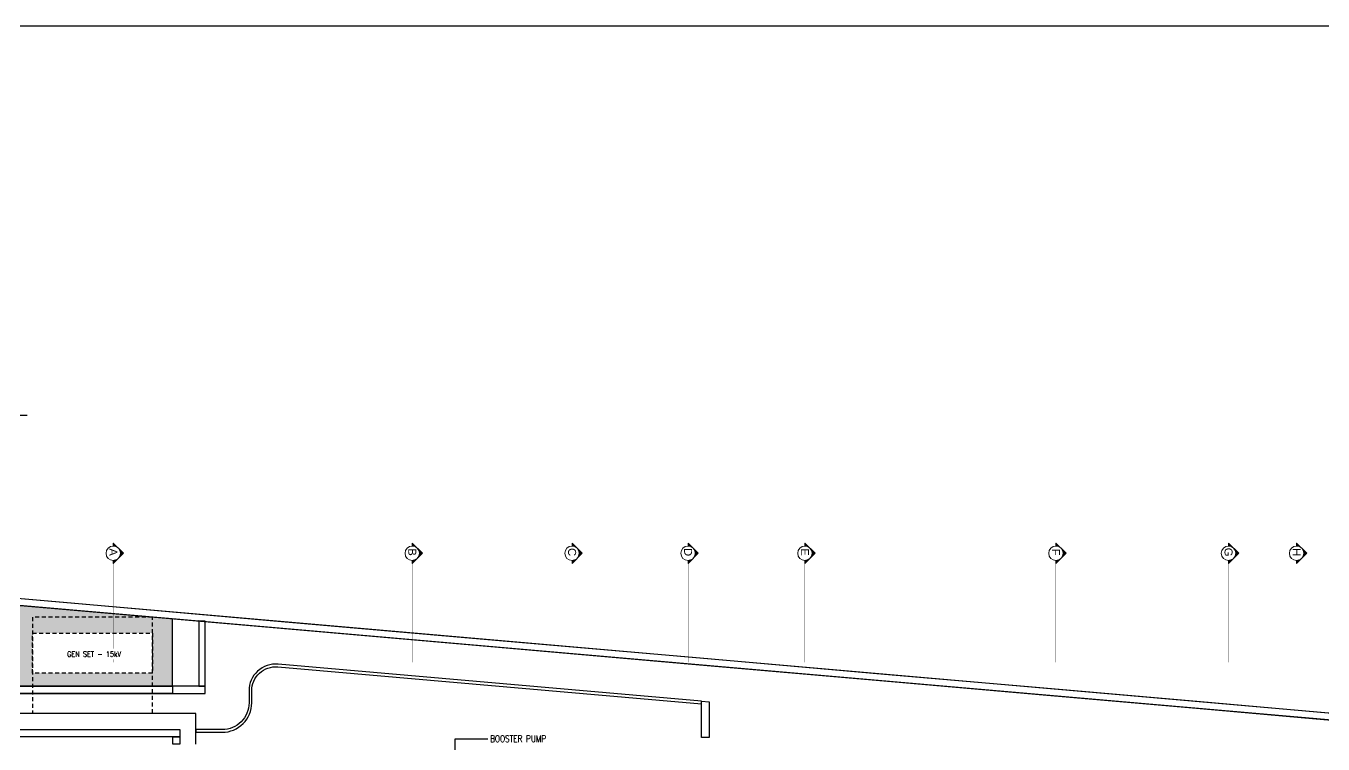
# Model space of a CAD drawing. Header units: metres. Extents: x 42 to 199, y -121 to 268.
# Drawn here: x 81.21 to 129.83, y 147 to 173.9 of the extents above; entities that cross this region are included whole.
import ezdxf
from ezdxf import colors
from ezdxf.entities.mleader import LeaderData, LeaderLine
from ezdxf.enums import TextEntityAlignment as Align
from ezdxf.math import Vec2, Vec3

# ---------------------------------------------------------------- set-up
doc = ezdxf.new("R2010")
doc.units = ezdxf.units.M
doc.header["$LTSCALE"] = 0.3
for name, pattern in [('CONTINOUS', [0]), ('DASHDOT2', [0.5, 0.25, -0.125, 0, -0.125]), ('HIDDEN', [0.375, 0.25, -0.125])]:
    doc.linetypes.add(name, pattern=pattern)
doc.layers.get('0').update_dxf_attribs({"color": 8})
for name, color, linetype, lineweight in [('A-AnnO-section lines', 8, 'Continuous', 18), ('AURA_BEAM', 4, 'Continuous', 25), ('DA HOUSE ARCH LAYOUT', 8, 'Continuous', 9)]:
    doc.layers.add(name, color=color, linetype=linetype, lineweight=lineweight)
for name, color, linetype in [('A-Cols', 8, 'Continuous'), ('A-ELEVATION 3', 8, 'Continuous'), ('A-ELEVATION 5', 8, 'Continuous'), ('A-Hidden-Above', 8, 'HIDDEN'), ('A-Site Boundary', 8, 'Continuous'), ('A-TEXT ARCHITECURAL', 8, 'Continuous'), ('A-Wall-Plst', 8, 'Continuous')]:
    doc.layers.add(name, color=color, linetype=linetype)
doc.styles.add('ROMANS', font='romans.shx', dxfattribs={"width": 0.8, "height": 0.5})
doc.styles.get("Standard").update_dxf_attribs({"font": 'arial.ttf'})

# ---------------------------------------------------------------- blocks, each defined once
blk = doc.blocks.new('zw$195B-flat-1-flat-1-flat-1-flat-1-flat-1-flat-1')
at = {"layer": 'A-Site Boundary', "color": 8, "ltscale": 0.6}
for points in [[(-7.002, -34.772), (-6.626, -30.464), (-5.95, -22.712), (-5.301, -15.269), (-4.581, -7.024), (-3.978, -0.109), (-3.482, 5.576), (-2.944, 11.742), (-2.563, 16.101), (-2.201, 20.252)], [(-6.722, -34.548), (-6.367, -30.486), (-5.691, -22.735), (-5.041, -15.292), (-4.322, -7.046), (-3.719, -0.131), (-3.223, 5.554), (-2.685, 11.719), (-2.304, 16.078), (-1.966, 19.958)]]:
    blk.add_lwpolyline(points, dxfattribs=at)
at = {"layer": 'A-Site Boundary', "color": 8}
blk.add_lwpolyline([(-13.673, -43.924), (-13.673, -38.551), (-13.927, -38.471), (-13.388, -38.36), (-13.673, -38.248), (-13.673, -32.247)], dxfattribs=at)
blk = doc.blocks.new('zw$CD40')
h = blk.add_hatch()
h.set_pattern_fill('ANSI31', color=8, scale=0.00077108, style=0)
h.set_pattern_definition([(45, (2.80108964, 1.68303136), (-6.81544715e-05, 6.81544715e-05), [])])
h.paths.add_polyline_path([(0.04394, 0.00652), (0.04204, 0.00461, -0.414214), (0.04585, 0.00461)])
h.paths.add_polyline_path([(0.04204, 0.00461), (0.04013, 0.0027), (0.04125, 0.0027, -0.198912)])
h.paths.add_polyline_path([(0.04585, 0.00461, -0.198912), (0.04664, 0.0027), (0.04776, 0.0027)])
at = {"color": 8}
for p, q in [((0.04013, 0.0027), (0.04394, 0.00652)), ((0.04776, 0.0027), (0.04394, 0.00652)), ((0.04013, 0.0027), (0.04125, 0.0027)), ((0.04664, 0.0027), (0.04776, 0.0027))]:
    blk.add_line(p, q, dxfattribs=at)
at = {"color": 8, "linetype": 'DASHDOT2', "ltscale": 0.3, "const_width": 0.0000907}
blk.add_lwpolyline([(0.04013, 0.0027), (0.00307, 0.0027)], dxfattribs=at)
at = {"color": 8}
blk.add_circle((0.04394, 0.0027), 0.0027, dxfattribs=at)
blk.add_attdef("A'", text='', height=0.003, dxfattribs=at).set_placement((0.04437, 0.00272), align=Align.MIDDLE)
blk = doc.blocks.new('SECTION LINES')
at = {"layer": 'A-AnnO-section lines', "color": 8}
ref = blk.add_blockref('zw$CD40', (84.21, -50.245), dxfattribs=dict(at, xscale=-100, yscale=100, zscale=100, rotation=269.9999999999999))
ref.add_attrib("A'", 'A', dxfattribs={"layer": '0', "height": 0.3, "rotation": 270}).set_placement((84.482, -45.808), align=Align.MIDDLE)
ref = blk.add_blockref('zw$CD40', (95.416, -50.245), dxfattribs=dict(at, xscale=-100, yscale=100, zscale=100, rotation=269.9999999999999))
ref.add_attrib("A'", 'B', dxfattribs={"layer": '0', "height": 0.3, "rotation": 270}).set_placement((95.689, -45.808), align=Align.MIDDLE)
ref = blk.add_blockref('zw$CD40', (101.407, -50.245, 0.05), dxfattribs=dict(at, xscale=-100, yscale=100, zscale=100, rotation=269.9999999999999))
ref.add_attrib("A'", 'C', dxfattribs={"layer": '0', "height": 0.3, "rotation": 270}).set_placement((101.679, -45.808, 0.05), align=Align.MIDDLE)
ref = blk.add_blockref('zw$CD40', (105.756, -50.245), dxfattribs=dict(at, xscale=-100, yscale=100, zscale=100, rotation=269.9999999999999))
ref.add_attrib("A'", 'D', dxfattribs={"layer": '0', "height": 0.3, "rotation": 270}).set_placement((106.028, -45.808), align=Align.MIDDLE)
ref = blk.add_blockref('zw$CD40', (110.136, -50.245), dxfattribs=dict(at, xscale=-100, yscale=100, zscale=100, rotation=269.9999999999999))
ref.add_attrib("A'", 'E', dxfattribs={"layer": '0', "height": 0.3, "rotation": 270}).set_placement((110.408, -45.808), align=Align.MIDDLE)
ref = blk.add_blockref('zw$CD40', (119.546, -50.245), dxfattribs=dict(at, xscale=-100, yscale=100, zscale=100, rotation=269.9999999999999))
ref.add_attrib("A'", 'F', dxfattribs={"layer": '0', "height": 0.3, "rotation": 270}).set_placement((119.818, -45.808), align=Align.MIDDLE)
ref = blk.add_blockref('zw$CD40', (126.015, -50.245), dxfattribs=dict(at, xscale=-100, yscale=100, zscale=100, rotation=269.9999999999999))
ref.add_attrib("A'", 'G', dxfattribs={"layer": '0', "height": 0.3, "rotation": 270}).set_placement((126.287, -45.808), align=Align.MIDDLE)
ref = blk.add_blockref('zw$CD40', (128.569, -50.245, 0.05), dxfattribs=dict(at, xscale=-100, yscale=100, zscale=100, rotation=269.9999999999999))
ref.add_attrib("A'", 'H', dxfattribs={"layer": '0', "height": 0.3, "rotation": 270}).set_placement((128.841, -45.808, 0.05), align=Align.MIDDLE)
blk = doc.blocks.new('GEN SET')
at = {"layer": 'A-Hidden-Above', "ltscale": 2}
blk.add_lwpolyline([(87.238, -50.821), (91.738, -50.821), (91.738, -52.321), (87.238, -52.321)], close=True, dxfattribs=at)
at = {"layer": 'A-TEXT ARCHITECURAL', "insert": (90.561, -51.507), "char_height": 0.2, "width": 2.3509, "attachment_point": 3, "style": 'ROMANS', "bg_fill": 2}
blk.add_mtext('GEN SET - 15kV', dxfattribs=at)
at = {"layer": 'A-Hidden-Above', "ltscale": 2}
blk.add_lwpolyline([(87.238, -53.821), (91.738, -53.821), (91.738, -50.221), (87.238, -50.221)], close=True, dxfattribs=at)
blk = doc.blocks.new('DA HOUSE ARCH LAYOUT')
at = {"layer": 'A-ELEVATION 3', "transparency": 33554470}
h = blk.add_hatch(dxfattribs=at)
h.set_pattern_fill('GRAVL1', color=8, scale=0.01, angle=315)
h.set_pattern_definition([(183.0128, (-296.837256, 265.907856), (-3.0532870046, -0.1796056809), [0.03417214, -3.38304835]), (139.9697, (-296.871381, 265.90606), (2.33486521903, -1.9756580968), [0.05864047, -5.80540495]), (87.5104, (-296.916282, 265.943777), (-0.1796083473, -3.7717074617), [0.04134815, -4.09347213]), (222.2737, (-297.03123, 265.968922), (3.7717069086, 3.4124980942), [0.05340045, -5.28664373]), (247.8337, (-297.070743, 265.933001), (1.2572334334, 3.05328821577), [0.05236337, -5.18398074]), (312.2737, (-297.090499, 265.884507), (-3.4124980942, 3.7717069086), [0.05340045, -5.28664373]), (352.6942, (-297.054578, 265.844994), (-4.13091741172, 0.53881840986), [0.07061937, -6.99131165]), (27.2553, (-296.984532, 265.836014), (5.20854980637, 2.6940742264), [0.06667195, -6.60052553]), (76.4296, (-296.925263, 265.866547), (0.89802324174, 3.7717081583), [0.0535813, -5.30455454]), (130.2364, (-296.91269, 265.918632), (1.796052915, -2.1552601182), [0.06117133, -2.9973938]), (177.3974, (-296.952203, 265.96533), (-4.13091771387, 0.17960786482), [0.0791078, -7.83167725]), (93.8141, (-296.855217, 265.789317), (-0.1796061342, 2.3348666382), [0.02700045, -2.67305638]), (126.4692, (-296.857013, 265.816257), (1.9756546179, -2.69407794895), [0.0513682, -5.0854638]), (180, (-296.88755, 265.85757), (-0.17960518, -0.17960518), [0.03592093, -0.32328917]), (158.1986, (-296.878565, 265.89169), (1.2572360466, -0.538815081), [0.01934413, -1.9150622]), (246.8014, (-296.896526, 265.898876), (0.35921031, 0.718420523), [0.02735656, -1.34047535]), (345.9638, (-296.9073, 265.87373), (0.898025703, -0.179604321), [0.04443197, -1.43662984]), (116.5651, (-296.8642, 265.862955), (0.179605487, -0.538815159), [0.03212871, -0.7710899]), (331.3895, (-297.000697, 266.003047), (2.334865677, -1.25723756115), [0.0450088, -4.45588263]), (25.3462, (-296.961184, 265.981494), (-2.6940763663, -1.2572370941), [0.0377599, -3.73822163]), (248.1986, (-296.828276, 265.898876), (0.538815081, 1.2572360466), [0.038688, -1.89571833]), (298.6105, (-296.842644, 265.862955), (-1.25723756115, 2.334865677), [0.0450088, -4.45588263]), (294.444, (-297.112052, 265.891692), (-0.5388164176, 1.2572354692), [0.04340352, -2.1267735]), (249.7751, (-297.094091, 265.852178), (1.077632752, 2.8736811705), [0.03636721, -3.60035932]), (21.8014, (-297.006085, 265.717475), (1.2572360466, 0.538815081), [0.038688, -1.89571833]), (332.354, (-296.970164, 265.731843), (-3.0532864564, 1.61644745186), [0.04257827, -4.2152377]), (24.444, (-297.09409, 265.80548), (-1.2572354692, -0.5388164176), [0.02170176, -2.14847526]), (56.3099, (-297.01686, 265.72825), (0.538815928, 0.898025322), [0.01295146, -1.28219937]), (120.9638, (-297.00968, 265.73903), (0.359210692, -0.718420239), [0.05236337, -0.9949053]), (141.009, (-297.036618, 265.783929), (1.9756561793, -1.61644617964), [0.0485267, -4.80413644]), (258.6901, (-296.92347, 265.85757), (0.179604803, 0.538815528), [0.03663239, -0.87917757]), (308.1572, (-296.930651, 265.821646), (2.6940752859, -3.4124986485), [0.06395568, -6.331601]), (15.9454, (-296.891138, 265.771356), (-1.9756564206, -0.5388154314), [0.02615082, -2.5889392]), (45, (-296.866, 265.77854), (1e-16, 0.35921024), [0.01524, -0.23876]), (75.2564, (-297.034822, 265.792909), (-0.5388167267, -1.9756558694), [0.0352867, -3.49339408]), (3.0128, (-297.025841, 265.827034), (3.0532870046, 0.1796056809), [0.06834429, -3.3488762]), (315, (-296.9576, 265.83063), (0.35921024, -1e-16), [0.06604, -0.18796]), (280.3048, (-296.910894, 265.783929), (-0.5388127898, 3.0532875964), [0.04016096, -3.9759316]), (209.0546, (-296.90371, 265.744415), (-0.898025615, -0.53881541), [0.0369829, -1.81216503]), (162.646, (-296.936039, 265.726455), (-5.2085491825, 1.6164439634), [0.0602145, -5.9612464]), (130.4261, (-296.993513, 265.744415), (-2.15526250307, 2.51447088044), [0.06370295, -6.3065848])])
h.paths.add_polyline_path([(-18.6352, 209.7962), (-18.2944, 212.278), (-18.1957, 212.9966), (-15.6957, 212.7785), (-15.6938, 209.7962), (-18.6345, 209.7962)])
h.paths.add_polyline_path([(-17.9844, 211.9079), (-17.9844, 210.4079), (-16.1844, 210.4079), (-16.1844, 211.9079)], flags=16)
h.paths.add_polyline_path([(-18.0644, 211.5801), (-18.0644, 210.7801), (-16.1369, 210.7801), (-16.1369, 211.5801)], flags=24)
h.paths.add_polyline_path([(-15.6938, 209.7962), (-11.1938, 209.7962), (-11.1939, 210.2857), (-15.6939, 210.2855), (-15.6941, 210.2855)])
h.paths.add_polyline_path([(-11.1938, 209.7962), (-10.4447, 209.7962), (-10.4447, 212.3204), (-11.194, 212.3857), (-11.1939, 210.2857)])
h.paths.add_polyline_path([(-15.694, 211.7855), (-12.6667, 211.7857), (-12.6667, 212.3857), (-15.694, 212.3855)])
h.paths.add_polyline_path([(-15.6957, 212.7785), (-14.1338, 212.6423), (-12.6667, 212.5142), (-12.6667, 212.3857), (-15.694, 212.3855), (-15.6954, 212.3855), (-15.6957, 212.7785)])
h.paths.add_polyline_path([(-12.6667, 212.3857), (-12.6667, 211.7857), (-11.194, 211.7857), (-11.194, 212.3857)])
h.paths.add_polyline_path([(-12.6667, 212.3857), (-11.194, 212.3857), (-12.6667, 212.5142)])
at = {"layer": 'A-Cols', "color": 8, "ltscale": 0.25}
blk.add_lwpolyline([(-55.3888, 234.5283), (57.0431, 234.5283), (57.0431, -60.3188), (-55.3888, -60.3188)], close=True, dxfattribs=at)
at = {"layer": 'A-ELEVATION 3', "color": 8, "transparency": 33554559}
blk.add_line((-10.4497, 209.7962), (-10.4497, 212.3157), dxfattribs=at)
for points in [[(-9.4547, 212.249), (-9.4547, 209.7962), (-9.2247, 209.7962), (-9.2247, 212.2289)], [(-9.2247, 209.7962), (-18.6296, 209.7956), (-18.668, 209.5256), (-9.2247, 209.5262)]]:
    blk.add_lwpolyline(points, close=True, dxfattribs=at)
at = {"layer": 'A-ELEVATION 3', "color": 8, "transparency": 33554534}
for points in [[(-10.4497, 209.5212), (-18.673, 209.5212), (-18.6345, 209.8012), (-10.4497, 209.8012)], [(-18.8434, 208.17), (-10.1698, 208.17), (-10.1698, 207.9), (-18.8434, 207.9)], [(-10.1674, 207.9), (-10.1674, 207.63), (-10.4374, 207.63), (-10.4374, 207.9)]]:
    blk.add_lwpolyline(points, close=True, dxfattribs=at)
blk.add_lwpolyline([(-9.5698, 207.63), (-9.5698, 208.7712), (-19.0384, 208.7712), (-19.1208, 208.1712)], dxfattribs=at)
at = {"layer": 'A-ELEVATION 5', "color": 8}
blk.add_lwpolyline([(9.38, 209.135), (9.38, 209.2354), (-6.4906, 210.6202, 0.4399413), (-7.5775, 209.6239), (-7.5775, 209.1712, -0.4142136), (-8.5775, 208.1712), (-9.5698, 208.1712), (-9.5698, 208.0712), (-8.5775, 208.0712, 0.4142136), (-7.4775, 209.1712), (-7.4775, 209.6239, -0.4399413), (-6.4993, 210.5205)], format="xyb", close=True, dxfattribs=at)
blk.add_lwpolyline([(9.38, 209.2354), (9.6757, 209.2096), (9.6756, 207.8795), (9.3801, 207.8795)], close=True, dxfattribs=at)
at = {"layer": 'A-Wall-Plst', "color": 8, "transparency": 33554534}
blk.add_lwpolyline([(-22.2348, 183.5867), (-22.7335, 179.9554), (31.7536, 174.5389), (36.3103, 208.2407), (-18.1958, 212.9966), (-18.673, 209.5212), (-18.9354, 209.5212), (-18.4196, 213.2772), (36.6045, 208.476), (31.9777, 174.2553), (-23.0278, 179.7234), (-22.457, 183.8796), (-21.0106, 183.681), (-21.046, 183.4234)], close=True, dxfattribs=at)
at = {"layer": 'A-AnnO-section lines', "color": 8, "ltscale": 0.25}
blk.add_blockref('SECTION LINES', (-97.1462, 260.628), dxfattribs=at)
at = {"layer": 'A-Site Boundary', "color": 8, "rotation": 270}
blk.add_blockref('zw$195B-flat-1-flat-1-flat-1-flat-1-flat-1-flat-1', (16.3523, 206.275), dxfattribs=at)
at = {"layer": 'A-ELEVATION 3', "color": 8, "rotation": 0.003479015753442962}
blk.add_blockref('GEN SET', (-102.9352, 262.6013), dxfattribs=at)
blk = doc.blocks.new('_ClosedBlank')
at = {"color": 0, "linetype": 'ByBlock', "lineweight": -2}
for p, q in [((-1, 0.17), (0, 0)), ((-1, 0.17), (-1, -0.17)), ((0, 0), (-1, -0.17))]:
    blk.add_line(p, q, dxfattribs=at)

msp = doc.modelspace()

# ---------------------------------------------------------------- block references
at = {"layer": 'DA HOUSE ARCH LAYOUT'}
msp.add_blockref('DA HOUSE ARCH LAYOUT', (97.1462, -60.628), dxfattribs=at)

# ---------------------------------------------------------------- next in the draw order: leaders
at = {"layer": 'AURA_BEAM', "color": 1, "linetype": 'CONTINOUS'}
ml = msp.add_multileader_mtext('Standard', dxfattribs=at)
ml.set_content('{\\C3;BOOSTER PUMP}', color=1, style='ROMANS')
ml.set_leader_properties()
ml.set_arrow_properties(name='CLOSEDBLANK')
ml.build(insert=Vec2(0, 0))
ml.multileader.update_dxf_attribs({"text_right_attachment_type": 6, "text_top_attachment_type": 0, "text_bottom_attachment_type": 0, "dogleg_length": 0.36, "arrow_head_size": 0.15})
ctx = ml.context
ctx.base_point, ctx.char_height, ctx.arrow_head_size, ctx.landing_gap_size, ctx.plane_origin = Vec3(98.5181, 147.2024, 0), 0.25, 0.15, 0.09, Vec3(327.2642, 116.9505, 0)
ctx.right_attachment = 6
notes = []
notes.append((ctx, [(1, (1, 1, 0), (97.2983, 147.2024, 0), (1, 0), 1.2198, [(0, [(97.2983, 144.9089, 0)], 256, [])])]))
ctx.mtext.insert, ctx.mtext.rotation, ctx.mtext.width, ctx.mtext.flow_direction = Vec3(98.6081, 147.3274, 0), 6.2831853, 5.488734, 5
for ctx, leaders in notes:
    for number, flags, end, landing, length, lines in leaders:
        leader = LeaderData()
        leader.index, (leader.has_last_leader_line, leader.has_dogleg_vector, leader.attachment_direction) = number, flags
        leader.last_leader_point, leader.dogleg_vector, leader.dogleg_length = Vec3(end), Vec3(landing), length
        for number, points, colour, breaks in lines:
            line = LeaderLine()
            line.index, line.vertices, line.color, line.breaks = number, Vec3.list(points), colors.encode_raw_color(colour), breaks
            leader.lines.append(line)
        ctx.leaders.append(leader)

doc.saveas('drawing.dxf')
